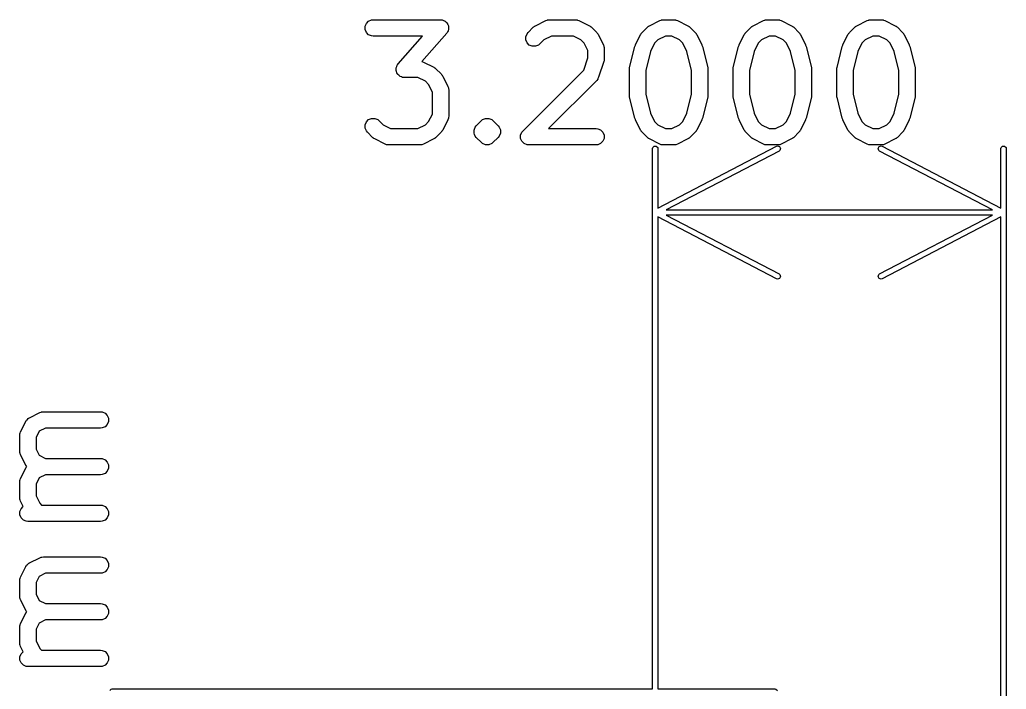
# Model space of a CAD drawing. Extents: x 2 to 13.8, y -9.5 to -0.7.
# Drawn here: x 13.1324 to 13.4892, y -9.1488 to -8.9067 of the extents above; entities that cross this region are included whole.
import ezdxf

# ---------------------------------------------------------------- set-up
doc = ezdxf.new("R2010")
doc.units = 0
doc.header["$MEASUREMENT"] = 0
doc.layers.add('BLACK', color=7, linetype='CONTINUOUS')

msp = doc.modelspace()

# ---------------------------------------------------------------- linework, layer by layer
at = {"layer": 'BLACK', "linetype": 'CONTINUOUS'}
for p, q in [((13.25732, -8.90906), (13.25776, -8.908)), ((13.25776, -8.908), (13.25858, -8.90718)), ((13.25858, -8.90718), (13.25964, -8.90674)), ((13.25964, -8.90674), (13.26022, -8.90669)), ((13.26022, -8.90669), (13.28459, -8.90669)), ((13.28459, -8.90669), (13.28489, -8.90672)), ((13.28489, -8.90672), (13.28497, -8.90671)), ((13.28497, -8.90671), (13.28502, -8.90673)), ((13.28502, -8.90673), (13.28517, -8.90674)), ((13.28517, -8.90674), (13.28561, -8.90693)), ((13.28561, -8.90693), (13.28606, -8.90708)), ((13.28606, -8.90708), (13.28614, -8.90715)), ((13.28614, -8.90715), (13.28623, -8.90718)), ((13.28623, -8.90718), (13.28657, -8.90752)), ((13.28657, -8.90752), (13.28693, -8.90784)), ((13.28693, -8.90784), (13.28697, -8.90793)), ((13.28697, -8.90793), (13.28704, -8.908)), ((13.28704, -8.908), (13.28723, -8.90844)), ((13.31889, -8.90887), (13.32264, -8.907)), ((13.32264, -8.907), (13.32318, -8.90679)), ((13.32318, -8.90679), (13.32329, -8.90678)), ((13.32329, -8.90678), (13.32338, -8.90674)), ((13.32338, -8.90674), (13.32396, -8.90669)), ((13.32396, -8.90669), (13.33333, -8.90669)), ((13.33333, -8.90669), (13.33391, -8.90674)), ((13.33391, -8.90674), (13.33401, -8.90678)), ((13.33401, -8.90678), (13.33411, -8.90679)), ((13.33411, -8.90679), (13.33465, -8.907)), ((13.33465, -8.907), (13.3384, -8.90887)), ((13.36013, -8.90887), (13.36388, -8.907)), ((13.36388, -8.907), (13.36442, -8.90679)), ((13.36442, -8.90679), (13.36453, -8.90678)), ((13.36453, -8.90678), (13.36463, -8.90674)), ((13.36463, -8.90674), (13.3652, -8.90669)), ((13.3652, -8.90669), (13.36895, -8.90669)), ((13.36895, -8.90669), (13.36953, -8.90674)), ((13.36953, -8.90674), (13.36963, -8.90678)), ((13.36963, -8.90678), (13.36973, -8.90679)), ((13.36973, -8.90679), (13.37027, -8.907)), ((13.37027, -8.907), (13.37402, -8.90887)), ((13.39763, -8.90887), (13.40138, -8.907)), ((13.40138, -8.907), (13.40192, -8.90679)), ((13.40192, -8.90679), (13.40203, -8.90678)), ((13.40203, -8.90678), (13.40212, -8.90674)), ((13.40212, -8.90674), (13.4027, -8.90669)), ((13.4027, -8.90669), (13.40645, -8.90669)), ((13.40645, -8.90669), (13.40703, -8.90674)), ((13.40703, -8.90674), (13.40712, -8.90678)), ((13.40712, -8.90678), (13.40723, -8.90679)), ((13.40723, -8.90679), (13.40777, -8.907)), ((13.40777, -8.907), (13.41152, -8.90887)), ((13.43512, -8.90887), (13.43887, -8.907)), ((13.43887, -8.907), (13.43942, -8.90679)), ((13.43942, -8.90679), (13.43952, -8.90678)), ((13.43952, -8.90678), (13.43962, -8.90674)), ((13.43962, -8.90674), (13.44019, -8.90669)), ((13.44019, -8.90669), (13.44394, -8.90669)), ((13.44394, -8.90669), (13.44452, -8.90674)), ((13.44452, -8.90674), (13.44462, -8.90678)), ((13.44462, -8.90678), (13.44472, -8.90679)), ((13.44472, -8.90679), (13.44526, -8.907)), ((13.44526, -8.907), (13.44901, -8.90887)), ((13.25732, -8.91021), (13.25732, -8.90906)), ((13.25776, -8.91128), (13.25732, -8.91021)), ((13.25858, -8.91209), (13.25776, -8.91128)), ((13.28681, -8.91158), (13.27788, -8.92179)), ((13.28699, -8.91133), (13.28681, -8.91158)), ((13.28704, -8.91128), (13.28699, -8.91133)), ((13.28707, -8.91123), (13.28704, -8.91128)), ((13.28715, -8.91111), (13.28707, -8.91123)), ((13.2873, -8.91066), (13.28715, -8.91111)), ((13.28723, -8.90844), (13.28744, -8.90887)), ((13.28749, -8.91021), (13.2873, -8.91066)), ((13.28744, -8.90887), (13.28745, -8.90897)), ((13.28745, -8.90897), (13.28749, -8.90906)), ((13.28749, -8.90906), (13.28749, -8.90954)), ((13.28749, -8.90954), (13.28752, -8.91002)), ((13.28752, -8.91002), (13.28749, -8.91011)), ((13.28749, -8.91011), (13.28749, -8.91021)), ((13.31544, -8.91281), (13.31588, -8.91175)), ((13.31588, -8.91175), (13.31625, -8.9113)), ((13.31625, -8.9113), (13.31812, -8.90943)), ((13.31812, -8.90943), (13.31835, -8.90924)), ((13.31835, -8.90924), (13.3184, -8.90918)), ((13.3184, -8.90918), (13.31849, -8.90912)), ((13.31849, -8.90912), (13.31857, -8.90906)), ((13.31857, -8.90906), (13.31864, -8.90903)), ((13.31864, -8.90903), (13.31889, -8.90887)), ((13.3384, -8.90887), (13.33865, -8.90903)), ((13.33865, -8.90903), (13.33872, -8.90906)), ((13.33872, -8.90906), (13.3388, -8.90912)), ((13.3388, -8.90912), (13.33889, -8.90918)), ((13.33889, -8.90918), (13.33894, -8.90924)), ((13.33894, -8.90924), (13.33917, -8.90943)), ((13.33917, -8.90943), (13.34105, -8.9113)), ((13.34105, -8.9113), (13.34123, -8.91153)), ((13.34123, -8.91153), (13.34129, -8.91158)), ((13.34129, -8.91158), (13.34135, -8.91167)), ((13.34135, -8.91167), (13.34141, -8.91175)), ((13.34141, -8.91175), (13.34144, -8.91182)), ((13.34144, -8.91182), (13.3416, -8.91207)), ((13.35694, -8.91207), (13.3571, -8.91182)), ((13.3571, -8.91182), (13.35712, -8.91175)), ((13.35712, -8.91175), (13.35719, -8.91167)), ((13.35719, -8.91167), (13.35725, -8.91158)), ((13.35725, -8.91158), (13.35731, -8.91153)), ((13.35731, -8.91153), (13.35749, -8.9113)), ((13.35749, -8.9113), (13.35937, -8.90943)), ((13.35937, -8.90943), (13.35959, -8.90924)), ((13.35959, -8.90924), (13.35964, -8.90918)), ((13.35964, -8.90918), (13.35973, -8.90912)), ((13.35973, -8.90912), (13.35981, -8.90906)), ((13.35981, -8.90906), (13.35989, -8.90903)), ((13.35989, -8.90903), (13.36013, -8.90887)), ((13.37402, -8.90887), (13.37427, -8.90903)), ((13.37427, -8.90903), (13.37434, -8.90906)), ((13.37434, -8.90906), (13.37442, -8.90912)), ((13.37442, -8.90912), (13.37451, -8.90918)), ((13.37451, -8.90918), (13.37456, -8.90924)), ((13.37456, -8.90924), (13.37479, -8.90943)), ((13.37479, -8.90943), (13.37667, -8.9113)), ((13.37667, -8.9113), (13.37685, -8.91153)), ((13.37685, -8.91153), (13.37691, -8.91158)), ((13.37691, -8.91158), (13.37697, -8.91167)), ((13.37697, -8.91167), (13.37703, -8.91175)), ((13.37703, -8.91175), (13.37706, -8.91182)), ((13.37706, -8.91182), (13.37722, -8.91207)), ((13.39443, -8.91207), (13.39459, -8.91182)), ((13.39459, -8.91182), (13.39462, -8.91175)), ((13.39462, -8.91175), (13.39469, -8.91167)), ((13.39469, -8.91167), (13.39474, -8.91158)), ((13.39474, -8.91158), (13.3948, -8.91153)), ((13.3948, -8.91153), (13.39499, -8.9113)), ((13.39499, -8.9113), (13.39686, -8.90943)), ((13.39686, -8.90943), (13.39709, -8.90924)), ((13.39709, -8.90924), (13.39714, -8.90918)), ((13.39714, -8.90918), (13.39723, -8.90912)), ((13.39723, -8.90912), (13.39731, -8.90906)), ((13.39731, -8.90906), (13.39738, -8.90903)), ((13.39738, -8.90903), (13.39763, -8.90887)), ((13.41152, -8.90887), (13.41177, -8.90903)), ((13.41177, -8.90903), (13.41184, -8.90906)), ((13.41184, -8.90906), (13.41192, -8.90912)), ((13.41192, -8.90912), (13.41201, -8.90918)), ((13.41201, -8.90918), (13.41206, -8.90924)), ((13.41206, -8.90924), (13.41229, -8.90943)), ((13.41229, -8.90943), (13.41416, -8.9113)), ((13.41416, -8.9113), (13.41435, -8.91153)), ((13.41435, -8.91153), (13.41441, -8.91158)), ((13.41441, -8.91158), (13.41446, -8.91167)), ((13.41446, -8.91167), (13.41453, -8.91175)), ((13.41453, -8.91175), (13.41456, -8.91182)), ((13.41456, -8.91182), (13.41471, -8.91207)), ((13.43193, -8.91207), (13.43209, -8.91182)), ((13.43209, -8.91182), (13.43212, -8.91175)), ((13.43212, -8.91175), (13.43218, -8.91167)), ((13.43218, -8.91167), (13.43224, -8.91158)), ((13.43224, -8.91158), (13.4323, -8.91153)), ((13.4323, -8.91153), (13.43248, -8.9113)), ((13.43248, -8.9113), (13.43436, -8.90943)), ((13.43436, -8.90943), (13.43458, -8.90924)), ((13.43458, -8.90924), (13.43464, -8.90918)), ((13.43464, -8.90918), (13.43472, -8.90912)), ((13.43472, -8.90912), (13.4348, -8.90906)), ((13.4348, -8.90906), (13.43488, -8.90903)), ((13.43488, -8.90903), (13.43512, -8.90887)), ((13.44901, -8.90887), (13.44926, -8.90903)), ((13.44926, -8.90903), (13.44933, -8.90906)), ((13.44933, -8.90906), (13.44942, -8.90912)), ((13.44942, -8.90912), (13.4495, -8.90918)), ((13.4495, -8.90918), (13.44956, -8.90924)), ((13.44956, -8.90924), (13.44978, -8.90943)), ((13.44978, -8.90943), (13.45166, -8.9113)), ((13.45166, -8.9113), (13.45184, -8.91153)), ((13.45184, -8.91153), (13.4519, -8.91158)), ((13.4519, -8.91158), (13.45196, -8.91167)), ((13.45196, -8.91167), (13.45202, -8.91175)), ((13.45202, -8.91175), (13.45205, -8.91182)), ((13.45205, -8.91182), (13.45221, -8.91207)), ((13.25964, -8.91253), (13.25858, -8.91209)), ((13.26022, -8.91259), (13.25964, -8.91253)), ((13.27808, -8.91259), (13.26022, -8.91259)), ((13.26924, -8.92269), (13.27808, -8.91259)), ((13.31544, -8.91396), (13.31544, -8.91281)), ((13.31588, -8.91503), (13.31544, -8.91396)), ((13.31669, -8.91584), (13.31588, -8.91503)), ((13.32042, -8.91548), (13.31998, -8.91584)), ((13.32196, -8.91394), (13.32042, -8.91548)), ((13.32466, -8.91259), (13.32196, -8.91394)), ((13.33264, -8.91259), (13.32466, -8.91259)), ((13.33533, -8.91394), (13.33264, -8.91259)), ((13.33653, -8.91514), (13.33533, -8.91394)), ((13.33788, -8.91783), (13.33653, -8.91514)), ((13.3416, -8.91207), (13.34347, -8.91582)), ((13.35506, -8.91582), (13.35694, -8.91207)), ((13.36201, -8.91514), (13.36049, -8.91817)), ((13.3632, -8.91394), (13.36201, -8.91514)), ((13.3659, -8.91259), (13.3632, -8.91394)), ((13.36826, -8.91259), (13.3659, -8.91259)), ((13.37095, -8.91394), (13.36826, -8.91259)), ((13.37215, -8.91514), (13.37095, -8.91394)), ((13.37367, -8.91817), (13.37215, -8.91514)), ((13.37722, -8.91207), (13.37909, -8.91582)), ((13.39256, -8.91582), (13.39443, -8.91207)), ((13.3995, -8.91514), (13.39799, -8.91817)), ((13.4007, -8.91394), (13.3995, -8.91514)), ((13.4034, -8.91259), (13.4007, -8.91394)), ((13.40575, -8.91259), (13.4034, -8.91259)), ((13.40845, -8.91394), (13.40575, -8.91259)), ((13.40965, -8.91514), (13.40845, -8.91394)), ((13.41116, -8.91817), (13.40965, -8.91514)), ((13.41471, -8.91207), (13.41659, -8.91582)), ((13.43005, -8.91582), (13.43193, -8.91207)), ((13.437, -8.91514), (13.43548, -8.91817)), ((13.43819, -8.91394), (13.437, -8.91514)), ((13.44089, -8.91259), (13.43819, -8.91394)), ((13.44325, -8.91259), (13.44089, -8.91259)), ((13.44594, -8.91394), (13.44325, -8.91259)), ((13.44714, -8.91514), (13.44594, -8.91394)), ((13.44866, -8.91817), (13.44714, -8.91514)), ((13.45221, -8.91207), (13.45408, -8.91582)), ((13.31776, -8.91628), (13.31669, -8.91584)), ((13.31891, -8.91628), (13.31776, -8.91628)), ((13.31998, -8.91584), (13.31891, -8.91628)), ((13.33788, -8.92041), (13.33788, -8.91783)), ((13.34347, -8.91582), (13.34368, -8.91636)), ((13.34368, -8.91636), (13.34369, -8.91646)), ((13.34369, -8.91646), (13.34373, -8.91656)), ((13.34373, -8.91656), (13.34379, -8.91714)), ((13.34379, -8.91714), (13.34379, -8.92089)), ((13.35297, -8.92392), (13.35484, -8.91642)), ((13.35484, -8.91642), (13.35486, -8.91638)), ((13.35486, -8.91636), (13.35495, -8.91612)), ((13.35486, -8.91638), (13.35486, -8.91636)), ((13.35495, -8.91612), (13.35504, -8.91588)), ((13.35504, -8.91588), (13.35505, -8.91586)), ((13.35505, -8.91586), (13.35506, -8.91582)), ((13.36049, -8.91817), (13.35878, -8.925)), ((13.37537, -8.925), (13.37367, -8.91817)), ((13.37909, -8.91582), (13.37911, -8.91586)), ((13.37911, -8.91586), (13.37912, -8.91588)), ((13.37912, -8.91588), (13.37921, -8.91612)), ((13.37921, -8.91612), (13.3793, -8.91636)), ((13.3793, -8.91636), (13.3793, -8.91638)), ((13.3793, -8.91638), (13.37932, -8.91642)), ((13.37932, -8.91642), (13.38119, -8.92392)), ((13.39046, -8.92392), (13.39234, -8.91642)), ((13.39234, -8.91642), (13.39235, -8.91638)), ((13.39235, -8.91636), (13.39244, -8.91612)), ((13.39235, -8.91638), (13.39235, -8.91636)), ((13.39244, -8.91612), (13.39253, -8.91588)), ((13.39253, -8.91588), (13.39254, -8.91586)), ((13.39254, -8.91586), (13.39256, -8.91582)), ((13.39799, -8.91817), (13.39628, -8.925)), ((13.41287, -8.925), (13.41116, -8.91817)), ((13.41659, -8.91582), (13.41661, -8.91586)), ((13.41661, -8.91586), (13.41662, -8.91588)), ((13.41662, -8.91588), (13.4167, -8.91612)), ((13.4167, -8.91612), (13.4168, -8.91636)), ((13.4168, -8.91636), (13.4168, -8.91638)), ((13.4168, -8.91638), (13.41681, -8.91642)), ((13.41681, -8.91642), (13.41869, -8.92392)), ((13.42796, -8.92392), (13.42983, -8.91642)), ((13.42983, -8.91642), (13.42985, -8.91638)), ((13.42985, -8.91636), (13.42994, -8.91612)), ((13.42985, -8.91638), (13.42985, -8.91636)), ((13.42994, -8.91612), (13.43003, -8.91588)), ((13.43003, -8.91588), (13.43004, -8.91586)), ((13.43004, -8.91586), (13.43005, -8.91582)), ((13.43548, -8.91817), (13.43377, -8.925)), ((13.45037, -8.925), (13.44866, -8.91817)), ((13.45408, -8.91582), (13.4541, -8.91586)), ((13.4541, -8.91586), (13.45411, -8.91588)), ((13.45411, -8.91588), (13.4542, -8.91612)), ((13.4542, -8.91612), (13.45429, -8.91636)), ((13.45429, -8.91636), (13.45429, -8.91638)), ((13.45429, -8.91638), (13.45431, -8.91642)), ((13.45431, -8.91642), (13.45618, -8.92392)), ((13.26907, -8.92294), (13.26924, -8.92269)), ((13.27788, -8.92179), (13.27841, -8.922)), ((13.27841, -8.922), (13.28216, -8.92387)), ((13.33638, -8.92492), (13.33788, -8.92041)), ((13.34363, -8.92182), (13.34176, -8.92745)), ((13.3437, -8.92154), (13.34363, -8.92182)), ((13.34373, -8.92146), (13.3437, -8.92154)), ((13.34374, -8.92136), (13.34373, -8.92146)), ((13.34376, -8.92126), (13.34374, -8.92136)), ((13.34379, -8.92089), (13.34376, -8.92118)), ((13.34376, -8.92118), (13.34376, -8.92126)), ((13.26854, -8.92425), (13.26857, -8.92416)), ((13.26857, -8.92473), (13.26854, -8.92425)), ((13.26857, -8.92406), (13.26875, -8.92362)), ((13.26857, -8.92416), (13.26857, -8.92406)), ((13.26857, -8.92521), (13.26857, -8.92473)), ((13.26861, -8.9253), (13.26857, -8.92521)), ((13.26861, -8.9254), (13.26861, -8.9253)), ((13.26883, -8.92583), (13.26861, -8.9254)), ((13.26875, -8.92362), (13.26891, -8.92316)), ((13.26901, -8.92628), (13.26883, -8.92583)), ((13.26891, -8.92316), (13.26899, -8.92305)), ((13.26899, -8.92305), (13.26901, -8.923)), ((13.26901, -8.923), (13.26907, -8.92294)), ((13.28216, -8.92387), (13.28241, -8.92403)), ((13.28241, -8.92403), (13.28248, -8.92406)), ((13.28248, -8.92406), (13.28256, -8.92412)), ((13.28256, -8.92412), (13.28265, -8.92418)), ((13.28265, -8.92418), (13.2827, -8.92424)), ((13.2827, -8.92424), (13.28293, -8.92442)), ((13.28293, -8.92442), (13.2848, -8.9263)), ((13.31437, -8.94692), (13.33638, -8.92492)), ((13.35288, -8.92449), (13.35291, -8.92428)), ((13.35289, -8.92454), (13.35288, -8.92449)), ((13.35288, -8.92464), (13.35289, -8.92454)), ((13.35288, -8.93401), (13.35288, -8.92464)), ((13.35291, -8.92428), (13.35293, -8.92406)), ((13.35293, -8.92406), (13.35295, -8.92402)), ((13.35295, -8.92402), (13.35297, -8.92392)), ((13.35878, -8.925), (13.35878, -8.93365)), ((13.37537, -8.93365), (13.37537, -8.925)), ((13.38119, -8.92392), (13.38121, -8.92402)), ((13.38121, -8.92402), (13.38122, -8.92406)), ((13.38122, -8.92406), (13.38125, -8.92428)), ((13.38125, -8.92428), (13.38128, -8.92449)), ((13.38128, -8.92449), (13.38127, -8.92454)), ((13.38127, -8.92454), (13.38128, -8.92464)), ((13.38128, -8.92464), (13.38128, -8.93401)), ((13.39037, -8.92464), (13.39038, -8.92454)), ((13.39037, -8.93401), (13.39037, -8.92464)), ((13.39038, -8.92449), (13.39041, -8.92428)), ((13.39038, -8.92454), (13.39038, -8.92449)), ((13.39041, -8.92428), (13.39043, -8.92406)), ((13.39043, -8.92406), (13.39045, -8.92402)), ((13.39045, -8.92402), (13.39046, -8.92392)), ((13.39628, -8.925), (13.39628, -8.93365)), ((13.41287, -8.93365), (13.41287, -8.925)), ((13.41869, -8.92392), (13.4187, -8.92402)), ((13.4187, -8.92402), (13.41872, -8.92406)), ((13.41872, -8.92406), (13.41874, -8.92428)), ((13.41874, -8.92428), (13.41877, -8.92449)), ((13.41877, -8.92449), (13.41877, -8.92454)), ((13.41877, -8.92454), (13.41878, -8.92464)), ((13.41878, -8.92464), (13.41878, -8.93401)), ((13.42787, -8.92449), (13.4279, -8.92428)), ((13.42788, -8.92454), (13.42787, -8.92449)), ((13.42787, -8.92464), (13.42788, -8.92454)), ((13.42787, -8.93401), (13.42787, -8.92464)), ((13.4279, -8.92428), (13.42793, -8.92406)), ((13.42793, -8.92406), (13.42794, -8.92402)), ((13.42794, -8.92402), (13.42796, -8.92392)), ((13.43377, -8.925), (13.43377, -8.93365)), ((13.45037, -8.93365), (13.45037, -8.925)), ((13.45618, -8.92392), (13.4562, -8.92402)), ((13.4562, -8.92402), (13.45621, -8.92406)), ((13.45621, -8.92406), (13.45624, -8.92428)), ((13.45624, -8.92428), (13.45627, -8.92449)), ((13.45627, -8.92449), (13.45626, -8.92454)), ((13.45626, -8.92454), (13.45627, -8.92464)), ((13.45627, -8.92464), (13.45627, -8.93401)), ((13.26908, -8.92635), (13.26901, -8.92628)), ((13.26913, -8.92644), (13.26908, -8.92635)), ((13.26949, -8.92675), (13.26913, -8.92644)), ((13.26983, -8.92709), (13.26949, -8.92675)), ((13.26992, -8.92713), (13.26983, -8.92709)), ((13.26999, -8.9272), (13.26992, -8.92713)), ((13.27045, -8.92735), (13.26999, -8.9272)), ((13.27089, -8.92753), (13.27045, -8.92735)), ((13.27103, -8.92755), (13.27089, -8.92753)), ((13.27108, -8.92756), (13.27103, -8.92755)), ((13.27116, -8.92756), (13.27108, -8.92756)), ((13.27147, -8.92759), (13.27116, -8.92756)), ((13.27639, -8.92759), (13.27147, -8.92759)), ((13.27909, -8.92894), (13.27639, -8.92759)), ((13.28029, -8.93014), (13.27909, -8.92894)), ((13.2848, -8.9263), (13.28499, -8.92652)), ((13.28499, -8.92652), (13.28505, -8.92658)), ((13.28505, -8.92658), (13.2851, -8.92666)), ((13.2851, -8.92666), (13.28517, -8.92675)), ((13.28517, -8.92675), (13.2852, -8.92682)), ((13.2852, -8.92682), (13.28536, -8.92707)), ((13.28536, -8.92707), (13.28723, -8.93082)), ((13.34105, -8.9286), (13.32359, -8.94606)), ((13.34141, -8.92815), (13.34105, -8.9286)), ((13.34145, -8.92805), (13.34141, -8.92815)), ((13.34152, -8.92797), (13.34145, -8.92805)), ((13.34176, -8.92745), (13.34152, -8.92797)), ((13.28164, -8.93283), (13.28029, -8.93014)), ((13.28164, -8.94081), (13.28164, -8.93283)), ((13.28723, -8.93082), (13.28744, -8.93136)), ((13.28744, -8.93136), (13.28744, -8.93146)), ((13.28744, -8.93146), (13.28749, -8.93156)), ((13.28749, -8.93156), (13.28754, -8.93214)), ((13.28754, -8.93214), (13.28754, -8.94151)), ((13.35289, -8.93411), (13.35288, -8.93401)), ((13.35288, -8.93415), (13.35289, -8.93411)), ((13.35291, -8.93437), (13.35288, -8.93415)), ((13.35293, -8.93459), (13.35291, -8.93437)), ((13.35295, -8.93463), (13.35293, -8.93459)), ((13.35297, -8.93473), (13.35295, -8.93463)), ((13.35484, -8.94223), (13.35297, -8.93473)), ((13.35878, -8.93365), (13.36049, -8.94048)), ((13.37367, -8.94048), (13.37537, -8.93365)), ((13.38119, -8.93473), (13.37932, -8.94223)), ((13.38121, -8.93463), (13.38119, -8.93473)), ((13.38122, -8.93459), (13.38121, -8.93463)), ((13.38125, -8.93437), (13.38122, -8.93459)), ((13.38128, -8.93415), (13.38125, -8.93437)), ((13.38128, -8.93401), (13.38127, -8.93411)), ((13.38127, -8.93411), (13.38128, -8.93415)), ((13.39038, -8.93411), (13.39037, -8.93401)), ((13.39038, -8.93415), (13.39038, -8.93411)), ((13.39041, -8.93437), (13.39038, -8.93415)), ((13.39043, -8.93459), (13.39041, -8.93437)), ((13.39045, -8.93463), (13.39043, -8.93459)), ((13.39046, -8.93473), (13.39045, -8.93463)), ((13.39234, -8.94223), (13.39046, -8.93473)), ((13.39628, -8.93365), (13.39799, -8.94048)), ((13.41116, -8.94048), (13.41287, -8.93365)), ((13.41869, -8.93473), (13.41681, -8.94223)), ((13.4187, -8.93463), (13.41869, -8.93473)), ((13.41872, -8.93459), (13.4187, -8.93463)), ((13.41874, -8.93437), (13.41872, -8.93459)), ((13.41877, -8.93415), (13.41874, -8.93437)), ((13.41878, -8.93401), (13.41877, -8.93411)), ((13.41877, -8.93411), (13.41877, -8.93415)), ((13.42788, -8.93411), (13.42787, -8.93401)), ((13.42787, -8.93415), (13.42788, -8.93411)), ((13.4279, -8.93437), (13.42787, -8.93415)), ((13.42793, -8.93459), (13.4279, -8.93437)), ((13.42794, -8.93463), (13.42793, -8.93459)), ((13.42796, -8.93473), (13.42794, -8.93463)), ((13.42983, -8.94223), (13.42796, -8.93473)), ((13.43377, -8.93365), (13.43548, -8.94048)), ((13.44866, -8.94048), (13.45037, -8.93365)), ((13.45618, -8.93473), (13.45431, -8.94223)), ((13.4562, -8.93463), (13.45618, -8.93473)), ((13.45621, -8.93459), (13.4562, -8.93463)), ((13.45624, -8.93437), (13.45621, -8.93459)), ((13.45627, -8.93415), (13.45624, -8.93437)), ((13.45627, -8.93401), (13.45626, -8.93411)), ((13.45626, -8.93411), (13.45627, -8.93415)), ((13.36049, -8.94048), (13.36201, -8.94351)), ((13.37215, -8.94351), (13.37367, -8.94048)), ((13.39799, -8.94048), (13.3995, -8.94351)), ((13.40965, -8.94351), (13.41116, -8.94048)), ((13.43548, -8.94048), (13.437, -8.94351)), ((13.44714, -8.94351), (13.44866, -8.94048)), ((13.25732, -8.94468), (13.25776, -8.94362)), ((13.25776, -8.94362), (13.25858, -8.9428)), ((13.25858, -8.9428), (13.25964, -8.94236)), ((13.25964, -8.94236), (13.26079, -8.94236)), ((13.26079, -8.94236), (13.26186, -8.9428)), ((13.26186, -8.9428), (13.26231, -8.94317)), ((13.26231, -8.94317), (13.26384, -8.94471)), ((13.27909, -8.94471), (13.28029, -8.94351)), ((13.28029, -8.94351), (13.28164, -8.94081)), ((13.28723, -8.94283), (13.28536, -8.94658)), ((13.28744, -8.94229), (13.28723, -8.94283)), ((13.28749, -8.94209), (13.28744, -8.94218)), ((13.28744, -8.94218), (13.28744, -8.94229)), ((13.28754, -8.94151), (13.28749, -8.94209)), ((13.2975, -8.94505), (13.29937, -8.94317)), ((13.29937, -8.94317), (13.29982, -8.9428)), ((13.29982, -8.9428), (13.30054, -8.94251)), ((13.29982, -8.9428), (13.29982, -8.9428)), ((13.30054, -8.94251), (13.30089, -8.94236)), ((13.30089, -8.94236), (13.30204, -8.94236)), ((13.30204, -8.94236), (13.30204, -8.94236)), ((13.30204, -8.94236), (13.30238, -8.94251)), ((13.30238, -8.94251), (13.3031, -8.9428)), ((13.3031, -8.9428), (13.3031, -8.9428)), ((13.3031, -8.9428), (13.30355, -8.94317)), ((13.30355, -8.94317), (13.30542, -8.94505)), ((13.35486, -8.94227), (13.35484, -8.94223)), ((13.35486, -8.94229), (13.35486, -8.94227)), ((13.35495, -8.94253), (13.35486, -8.94229)), ((13.35504, -8.94277), (13.35495, -8.94253)), ((13.35505, -8.94279), (13.35504, -8.94277)), ((13.35506, -8.94283), (13.35505, -8.94279)), ((13.35694, -8.94658), (13.35506, -8.94283)), ((13.36201, -8.94351), (13.3632, -8.94471)), ((13.37095, -8.94471), (13.37215, -8.94351)), ((13.37909, -8.94283), (13.37722, -8.94658)), ((13.37911, -8.94279), (13.37909, -8.94283)), ((13.37912, -8.94277), (13.37911, -8.94279)), ((13.37921, -8.94253), (13.37912, -8.94277)), ((13.3793, -8.94229), (13.37921, -8.94253)), ((13.37932, -8.94223), (13.3793, -8.94227)), ((13.3793, -8.94227), (13.3793, -8.94229)), ((13.39235, -8.94227), (13.39234, -8.94223)), ((13.39235, -8.94229), (13.39235, -8.94227)), ((13.39244, -8.94253), (13.39235, -8.94229)), ((13.39253, -8.94277), (13.39244, -8.94253)), ((13.39254, -8.94279), (13.39253, -8.94277)), ((13.39256, -8.94283), (13.39254, -8.94279)), ((13.39443, -8.94658), (13.39256, -8.94283)), ((13.3995, -8.94351), (13.4007, -8.94471)), ((13.40845, -8.94471), (13.40965, -8.94351)), ((13.41659, -8.94283), (13.41471, -8.94658)), ((13.41661, -8.94279), (13.41659, -8.94283)), ((13.41662, -8.94277), (13.41661, -8.94279)), ((13.4167, -8.94253), (13.41662, -8.94277)), ((13.4168, -8.94229), (13.4167, -8.94253)), ((13.41681, -8.94223), (13.4168, -8.94227)), ((13.4168, -8.94227), (13.4168, -8.94229)), ((13.42985, -8.94227), (13.42983, -8.94223)), ((13.42985, -8.94229), (13.42985, -8.94227)), ((13.42994, -8.94253), (13.42985, -8.94229)), ((13.43003, -8.94277), (13.42994, -8.94253)), ((13.43004, -8.94279), (13.43003, -8.94277)), ((13.43005, -8.94283), (13.43004, -8.94279)), ((13.43193, -8.94658), (13.43005, -8.94283)), ((13.437, -8.94351), (13.43819, -8.94471)), ((13.44594, -8.94471), (13.44714, -8.94351)), ((13.45408, -8.94283), (13.45221, -8.94658)), ((13.4541, -8.94279), (13.45408, -8.94283)), ((13.45411, -8.94277), (13.4541, -8.94279)), ((13.4542, -8.94253), (13.45411, -8.94277)), ((13.45429, -8.94229), (13.4542, -8.94253)), ((13.45431, -8.94223), (13.45429, -8.94227)), ((13.45429, -8.94227), (13.45429, -8.94229)), ((13.25732, -8.94584), (13.25732, -8.94468)), ((13.25776, -8.9469), (13.25732, -8.94584)), ((13.25813, -8.94735), (13.25776, -8.9469)), ((13.26, -8.94922), (13.25813, -8.94735)), ((13.26384, -8.94471), (13.26654, -8.94606)), ((13.26654, -8.94606), (13.27639, -8.94606)), ((13.27639, -8.94606), (13.27909, -8.94471)), ((13.2848, -8.94735), (13.28293, -8.94922)), ((13.28499, -8.94712), (13.2848, -8.94735)), ((13.28505, -8.94707), (13.28499, -8.94712)), ((13.2851, -8.94698), (13.28505, -8.94707)), ((13.28517, -8.9469), (13.2851, -8.94698)), ((13.2852, -8.94683), (13.28517, -8.9469)), ((13.28536, -8.94658), (13.2852, -8.94683)), ((13.29669, -8.94656), (13.29713, -8.94549)), ((13.29669, -8.94771), (13.29669, -8.94656)), ((13.29713, -8.94549), (13.2975, -8.94505)), ((13.30542, -8.94505), (13.30579, -8.94549)), ((13.30579, -8.94549), (13.30623, -8.94655)), ((13.30623, -8.94655), (13.30623, -8.94656)), ((13.30623, -8.94656), (13.30623, -8.94771)), ((13.31356, -8.94843), (13.31401, -8.94737)), ((13.31401, -8.94737), (13.31437, -8.94692)), ((13.32359, -8.94606), (13.34083, -8.94606)), ((13.34083, -8.94606), (13.34141, -8.94611)), ((13.34141, -8.94611), (13.34247, -8.94655)), ((13.34247, -8.94655), (13.34329, -8.94737)), ((13.34329, -8.94737), (13.34373, -8.94843)), ((13.3571, -8.94683), (13.35694, -8.94658)), ((13.35712, -8.9469), (13.3571, -8.94683)), ((13.35719, -8.94698), (13.35712, -8.9469)), ((13.35725, -8.94707), (13.35719, -8.94698)), ((13.35731, -8.94712), (13.35725, -8.94707)), ((13.35749, -8.94735), (13.35731, -8.94712)), ((13.35937, -8.94922), (13.35749, -8.94735)), ((13.3632, -8.94471), (13.3659, -8.94606)), ((13.3659, -8.94606), (13.36826, -8.94606)), ((13.36826, -8.94606), (13.37095, -8.94471)), ((13.37667, -8.94735), (13.37479, -8.94922)), ((13.37685, -8.94712), (13.37667, -8.94735)), ((13.37691, -8.94707), (13.37685, -8.94712)), ((13.37697, -8.94698), (13.37691, -8.94707)), ((13.37703, -8.9469), (13.37697, -8.94698)), ((13.37706, -8.94683), (13.37703, -8.9469)), ((13.37722, -8.94658), (13.37706, -8.94683)), ((13.39459, -8.94683), (13.39443, -8.94658)), ((13.39462, -8.9469), (13.39459, -8.94683)), ((13.39469, -8.94698), (13.39462, -8.9469)), ((13.39474, -8.94707), (13.39469, -8.94698)), ((13.3948, -8.94712), (13.39474, -8.94707)), ((13.39499, -8.94735), (13.3948, -8.94712)), ((13.39686, -8.94922), (13.39499, -8.94735)), ((13.4007, -8.94471), (13.4034, -8.94606)), ((13.4034, -8.94606), (13.40575, -8.94606)), ((13.40575, -8.94606), (13.40845, -8.94471)), ((13.41416, -8.94735), (13.41229, -8.94922)), ((13.41435, -8.94712), (13.41416, -8.94735)), ((13.41441, -8.94707), (13.41435, -8.94712)), ((13.41446, -8.94698), (13.41441, -8.94707)), ((13.41453, -8.9469), (13.41446, -8.94698)), ((13.41456, -8.94683), (13.41453, -8.9469)), ((13.41471, -8.94658), (13.41456, -8.94683)), ((13.43209, -8.94683), (13.43193, -8.94658)), ((13.43212, -8.9469), (13.43209, -8.94683)), ((13.43218, -8.94698), (13.43212, -8.9469)), ((13.43224, -8.94707), (13.43218, -8.94698)), ((13.4323, -8.94712), (13.43224, -8.94707)), ((13.43248, -8.94735), (13.4323, -8.94712)), ((13.43436, -8.94922), (13.43248, -8.94735)), ((13.43819, -8.94471), (13.44089, -8.94606)), ((13.44089, -8.94606), (13.44325, -8.94606)), ((13.44325, -8.94606), (13.44594, -8.94471)), ((13.45166, -8.94735), (13.44978, -8.94922)), ((13.45184, -8.94712), (13.45166, -8.94735)), ((13.4519, -8.94707), (13.45184, -8.94712)), ((13.45196, -8.94698), (13.4519, -8.94707)), ((13.45202, -8.9469), (13.45196, -8.94698)), ((13.45205, -8.94683), (13.45202, -8.9469)), ((13.45221, -8.94658), (13.45205, -8.94683)), ((13.26023, -8.94941), (13.26, -8.94922)), ((13.26028, -8.94947), (13.26023, -8.94941)), ((13.26037, -8.94952), (13.26028, -8.94947)), ((13.26045, -8.94959), (13.26037, -8.94952)), ((13.26052, -8.94962), (13.26045, -8.94959)), ((13.26077, -8.94977), (13.26052, -8.94962)), ((13.26452, -8.95165), (13.26077, -8.94977)), ((13.28216, -8.94977), (13.27841, -8.95165)), ((13.28241, -8.94962), (13.28216, -8.94977)), ((13.28248, -8.94959), (13.28241, -8.94962)), ((13.28256, -8.94952), (13.28248, -8.94959)), ((13.28265, -8.94947), (13.28256, -8.94952)), ((13.2827, -8.94941), (13.28265, -8.94947)), ((13.28293, -8.94922), (13.2827, -8.94941)), ((13.29689, -8.94819), (13.29669, -8.94771)), ((13.29713, -8.94877), (13.29689, -8.94819)), ((13.2975, -8.94922), (13.29713, -8.94877)), ((13.29937, -8.9511), (13.2975, -8.94922)), ((13.29982, -8.95146), (13.29937, -8.9511)), ((13.30355, -8.9511), (13.3031, -8.95146)), ((13.30542, -8.94922), (13.30355, -8.9511)), ((13.30579, -8.94877), (13.30542, -8.94922)), ((13.30623, -8.94771), (13.30579, -8.94877)), ((13.31356, -8.94958), (13.31356, -8.94843)), ((13.31401, -8.95065), (13.31356, -8.94958)), ((13.31482, -8.95146), (13.31401, -8.95065)), ((13.34329, -8.95065), (13.34247, -8.95146)), ((13.34373, -8.94958), (13.34329, -8.95065)), ((13.34373, -8.94843), (13.34373, -8.94958)), ((13.35959, -8.94941), (13.35937, -8.94922)), ((13.35964, -8.94947), (13.35959, -8.94941)), ((13.35973, -8.94952), (13.35964, -8.94947)), ((13.35981, -8.94959), (13.35973, -8.94952)), ((13.35989, -8.94962), (13.35981, -8.94959)), ((13.36013, -8.94977), (13.35989, -8.94962)), ((13.36388, -8.95165), (13.36013, -8.94977)), ((13.37402, -8.94977), (13.37027, -8.95165)), ((13.37427, -8.94962), (13.37402, -8.94977)), ((13.37434, -8.94959), (13.37427, -8.94962)), ((13.37442, -8.94952), (13.37434, -8.94959)), ((13.37451, -8.94947), (13.37442, -8.94952)), ((13.37456, -8.94941), (13.37451, -8.94947)), ((13.37479, -8.94922), (13.37456, -8.94941)), ((13.39709, -8.94941), (13.39686, -8.94922)), ((13.39714, -8.94947), (13.39709, -8.94941)), ((13.39723, -8.94952), (13.39714, -8.94947)), ((13.39731, -8.94959), (13.39723, -8.94952)), ((13.39738, -8.94962), (13.39731, -8.94959)), ((13.39763, -8.94977), (13.39738, -8.94962)), ((13.40138, -8.95165), (13.39763, -8.94977)), ((13.41152, -8.94977), (13.40777, -8.95165)), ((13.41177, -8.94962), (13.41152, -8.94977)), ((13.41184, -8.94959), (13.41177, -8.94962)), ((13.41192, -8.94952), (13.41184, -8.94959)), ((13.41201, -8.94947), (13.41192, -8.94952)), ((13.41206, -8.94941), (13.41201, -8.94947)), ((13.41229, -8.94922), (13.41206, -8.94941)), ((13.43458, -8.94941), (13.43436, -8.94922)), ((13.43464, -8.94947), (13.43458, -8.94941)), ((13.43472, -8.94952), (13.43464, -8.94947)), ((13.4348, -8.94959), (13.43472, -8.94952)), ((13.43488, -8.94962), (13.4348, -8.94959)), ((13.43512, -8.94977), (13.43488, -8.94962)), ((13.43887, -8.95165), (13.43512, -8.94977)), ((13.44901, -8.94977), (13.44526, -8.95165)), ((13.44926, -8.94962), (13.44901, -8.94977)), ((13.44933, -8.94959), (13.44926, -8.94962)), ((13.44942, -8.94952), (13.44933, -8.94959)), ((13.4495, -8.94947), (13.44942, -8.94952)), ((13.44956, -8.94941), (13.4495, -8.94947)), ((13.44978, -8.94922), (13.44956, -8.94941)), ((13.26506, -8.95186), (13.26452, -8.95165)), ((13.26517, -8.95186), (13.26506, -8.95186)), ((13.26527, -8.9519), (13.26517, -8.95186)), ((13.26584, -8.95196), (13.26527, -8.9519)), ((13.27709, -8.95196), (13.26584, -8.95196)), ((13.27767, -8.9519), (13.27709, -8.95196)), ((13.27776, -8.95186), (13.27767, -8.9519)), ((13.27787, -8.95186), (13.27776, -8.95186)), ((13.27841, -8.95165), (13.27787, -8.95186)), ((13.30089, -8.9519), (13.29982, -8.95146)), ((13.30204, -8.9519), (13.30089, -8.9519)), ((13.30089, -8.9519), (13.30089, -8.9519)), ((13.3031, -8.95146), (13.30204, -8.9519)), ((13.30204, -8.9519), (13.30204, -8.9519)), ((13.31588, -8.9519), (13.31482, -8.95146)), ((13.31646, -8.95196), (13.31588, -8.9519)), ((13.34083, -8.95196), (13.31646, -8.95196)), ((13.34141, -8.9519), (13.34083, -8.95196)), ((13.34247, -8.95146), (13.34141, -8.9519)), ((13.36122, -8.95329), (13.3613, -8.95291)), ((13.36122, -9.14862), (13.36122, -8.95329)), ((13.3613, -8.95291), (13.36183, -8.95238)), ((13.36183, -8.95238), (13.36258, -8.95238)), ((13.36258, -8.95238), (13.36311, -8.95291)), ((13.36311, -8.95291), (13.36319, -8.95329)), ((13.36319, -8.97476), (13.4061, -8.95242)), ((13.36319, -8.95329), (13.36319, -8.97476)), ((13.36442, -8.95186), (13.36388, -8.95165)), ((13.36453, -8.95186), (13.36442, -8.95186)), ((13.36463, -8.9519), (13.36453, -8.95186)), ((13.3652, -8.95196), (13.36463, -8.9519)), ((13.36895, -8.95196), (13.3652, -8.95196)), ((13.40701, -8.95416), (13.36623, -8.97539)), ((13.36953, -8.9519), (13.36895, -8.95196)), ((13.36963, -8.95186), (13.36953, -8.9519)), ((13.36973, -8.95186), (13.36963, -8.95186)), ((13.37027, -8.95165), (13.36973, -8.95186)), ((13.40192, -8.95186), (13.40138, -8.95165)), ((13.40203, -8.95186), (13.40192, -8.95186)), ((13.40212, -8.9519), (13.40203, -8.95186)), ((13.4027, -8.95196), (13.40212, -8.9519)), ((13.40645, -8.95196), (13.4027, -8.95196)), ((13.4061, -8.95242), (13.40647, -8.95231)), ((13.40703, -8.9519), (13.40645, -8.95196)), ((13.40647, -8.95231), (13.40719, -8.95254)), ((13.40731, -8.95392), (13.40701, -8.95416)), ((13.40712, -8.95186), (13.40703, -8.9519)), ((13.40723, -8.95186), (13.40712, -8.95186)), ((13.40719, -8.95254), (13.40754, -8.9532)), ((13.40777, -8.95165), (13.40723, -8.95186)), ((13.40754, -8.9532), (13.40731, -8.95392)), ((13.43942, -8.95186), (13.43887, -8.95165)), ((13.43952, -8.95186), (13.43942, -8.95186)), ((13.43962, -8.9519), (13.43952, -8.95186)), ((13.44019, -8.95196), (13.43962, -8.9519)), ((13.44394, -8.95196), (13.44019, -8.95196)), ((13.44286, -8.9532), (13.44321, -8.95254)), ((13.44308, -8.95392), (13.44286, -8.9532)), ((13.44338, -8.95416), (13.44308, -8.95392)), ((13.44321, -8.95254), (13.44392, -8.95231)), ((13.48417, -8.97539), (13.44338, -8.95416)), ((13.44392, -8.95231), (13.44429, -8.95242)), ((13.44452, -8.9519), (13.44394, -8.95196)), ((13.44429, -8.95242), (13.4872, -8.97476)), ((13.44462, -8.95186), (13.44452, -8.9519)), ((13.44472, -8.95186), (13.44462, -8.95186)), ((13.44526, -8.95165), (13.44472, -8.95186)), ((13.4872, -8.95329), (13.48728, -8.95291)), ((13.4872, -8.97476), (13.4872, -8.95329)), ((13.48728, -8.95291), (13.48781, -8.95238)), ((13.48781, -8.95238), (13.48857, -8.95238)), ((13.48857, -8.95238), (13.4891, -8.95291)), ((13.4891, -8.95291), (13.48917, -8.95329)), ((13.48917, -8.95329), (13.48917, -9.19291)), ((13.36623, -8.97539), (13.48417, -8.97539)), ((13.4061, -9.00034), (13.36319, -8.978)), ((13.36319, -8.978), (13.36319, -9.14862)), ((13.48417, -8.97736), (13.36623, -8.97736)), ((13.36623, -8.97736), (13.40701, -8.99859)), ((13.44338, -8.99859), (13.48417, -8.97736)), ((13.4872, -8.978), (13.44429, -9.00034)), ((13.4872, -9.19291), (13.4872, -8.978)), ((13.40647, -9.00045), (13.4061, -9.00034)), ((13.40719, -9.00022), (13.40647, -9.00045)), ((13.40701, -8.99859), (13.40731, -8.99883)), ((13.40754, -8.99955), (13.40719, -9.00022)), ((13.40731, -8.99883), (13.40754, -8.99955)), ((13.44286, -8.99955), (13.44308, -8.99883)), ((13.44321, -9.00022), (13.44286, -8.99955)), ((13.44308, -8.99883), (13.44338, -8.99859)), ((13.44392, -9.00045), (13.44321, -9.00022)), ((13.44429, -9.00034), (13.44392, -9.00045)), ((13.13518, -9.05119), (13.13542, -9.05091)), ((13.13542, -9.05091), (13.13572, -9.05073)), ((13.13572, -9.05073), (13.13577, -9.05068)), ((13.13577, -9.05068), (13.13582, -9.05066)), ((13.13582, -9.05066), (13.13591, -9.0506)), ((13.13591, -9.0506), (13.13966, -9.04873)), ((13.13966, -9.04873), (13.1402, -9.04852)), ((13.1402, -9.04852), (13.14031, -9.04851)), ((13.14031, -9.04851), (13.14041, -9.04847)), ((13.14041, -9.04847), (13.14098, -9.04842)), ((13.14098, -9.04842), (13.16161, -9.04842)), ((13.16161, -9.04842), (13.16218, -9.04847)), ((13.16218, -9.04847), (13.16325, -9.04891)), ((13.16325, -9.04891), (13.16406, -9.04973)), ((13.16406, -9.04973), (13.1645, -9.05079)), ((13.1645, -9.05079), (13.1645, -9.05194)), ((13.13272, -9.05567), (13.13459, -9.05192)), ((13.13459, -9.05192), (13.13465, -9.05183)), ((13.13465, -9.05183), (13.13467, -9.05178)), ((13.13467, -9.05178), (13.13472, -9.05172)), ((13.13472, -9.05172), (13.1349, -9.05143)), ((13.1349, -9.05143), (13.13518, -9.05119)), ((13.14168, -9.05432), (13.13944, -9.05544)), ((13.16161, -9.05432), (13.14168, -9.05432)), ((13.16218, -9.05426), (13.16161, -9.05432)), ((13.16325, -9.05382), (13.16218, -9.05426)), ((13.16406, -9.05301), (13.16325, -9.05382)), ((13.1645, -9.05194), (13.16406, -9.05301)), ((13.13241, -9.05699), (13.13246, -9.05642)), ((13.13241, -9.06262), (13.13241, -9.05699)), ((13.13246, -9.05642), (13.1325, -9.05632)), ((13.1325, -9.05632), (13.13251, -9.05621)), ((13.13251, -9.05621), (13.13272, -9.05567)), ((13.13944, -9.05544), (13.13831, -9.05769)), ((13.13831, -9.05769), (13.13831, -9.06192)), ((13.13246, -9.06319), (13.13241, -9.06262)), ((13.1325, -9.06329), (13.13246, -9.06319)), ((13.13251, -9.0634), (13.1325, -9.06329)), ((13.13272, -9.06394), (13.13251, -9.0634)), ((13.13459, -9.06769), (13.13272, -9.06394)), ((13.13831, -9.06192), (13.13944, -9.06417)), ((13.13944, -9.06417), (13.14168, -9.06529)), ((13.14168, -9.06529), (13.16161, -9.06529)), ((13.16161, -9.06529), (13.16218, -9.06535)), ((13.16218, -9.06535), (13.16325, -9.06579)), ((13.13272, -9.07255), (13.13459, -9.0688)), ((13.13465, -9.06778), (13.13459, -9.06769)), ((13.13459, -9.0688), (13.13465, -9.0687)), ((13.13467, -9.06783), (13.13465, -9.06778)), ((13.13465, -9.0687), (13.13467, -9.06865)), ((13.13472, -9.06789), (13.13467, -9.06783)), ((13.13467, -9.06865), (13.13472, -9.0686)), ((13.1349, -9.06818), (13.13472, -9.06789)), ((13.13472, -9.0686), (13.1349, -9.06831)), ((13.13498, -9.06824), (13.1349, -9.06818)), ((13.1349, -9.06831), (13.13498, -9.06824)), ((13.16325, -9.06579), (13.16406, -9.0666)), ((13.16406, -9.0666), (13.1645, -9.06767)), ((13.1645, -9.06882), (13.16406, -9.06988)), ((13.1645, -9.06767), (13.1645, -9.06882)), ((13.13251, -9.07309), (13.13272, -9.07255)), ((13.13944, -9.07232), (13.13831, -9.07456)), ((13.14168, -9.07119), (13.13944, -9.07232)), ((13.16161, -9.07119), (13.14168, -9.07119)), ((13.16218, -9.07114), (13.16161, -9.07119)), ((13.16325, -9.0707), (13.16218, -9.07114)), ((13.16406, -9.06988), (13.16325, -9.0707)), ((13.13241, -9.07387), (13.13246, -9.07329)), ((13.13241, -9.07949), (13.13241, -9.07387)), ((13.13246, -9.07329), (13.1325, -9.07319)), ((13.1325, -9.07319), (13.13251, -9.07309)), ((13.13831, -9.07456), (13.13831, -9.07879)), ((13.13246, -9.08007), (13.13241, -9.07949)), ((13.13831, -9.07879), (13.13966, -9.08149)), ((13.1325, -9.08016), (13.13246, -9.08007)), ((13.13251, -9.08027), (13.1325, -9.08016)), ((13.13272, -9.08081), (13.13251, -9.08027)), ((13.13367, -9.08271), (13.13272, -9.08081)), ((13.13291, -9.08347), (13.13367, -9.08271)), ((13.13966, -9.08149), (13.14033, -9.08216)), ((13.14033, -9.08216), (13.16161, -9.08216)), ((13.16161, -9.08216), (13.16218, -9.08222)), ((13.16218, -9.08222), (13.16325, -9.08266)), ((13.16325, -9.08266), (13.16406, -9.08347)), ((13.13246, -9.08454), (13.13291, -9.08347)), ((13.13246, -9.08569), (13.13246, -9.08454)), ((13.13291, -9.08675), (13.13246, -9.08569)), ((13.13372, -9.08757), (13.13291, -9.08675)), ((13.16406, -9.08675), (13.16325, -9.08757)), ((13.16406, -9.08347), (13.1645, -9.08454)), ((13.1645, -9.08569), (13.16406, -9.08675)), ((13.1645, -9.08454), (13.1645, -9.08569)), ((13.13478, -9.08801), (13.13372, -9.08757)), ((13.13536, -9.08807), (13.13478, -9.08801)), ((13.16161, -9.08807), (13.13536, -9.08807)), ((13.16218, -9.08801), (13.16161, -9.08807)), ((13.16325, -9.08757), (13.16218, -9.08801)), ((13.13966, -9.10122), (13.1402, -9.10101)), ((13.1402, -9.10101), (13.14031, -9.10101)), ((13.14031, -9.10101), (13.14041, -9.10097)), ((13.14041, -9.10097), (13.14098, -9.10091)), ((13.14098, -9.10091), (13.16161, -9.10091)), ((13.16161, -9.10091), (13.16218, -9.10097)), ((13.16218, -9.10097), (13.16325, -9.10141)), ((13.13272, -9.10817), (13.13459, -9.10442)), ((13.13459, -9.10442), (13.13465, -9.10432)), ((13.13465, -9.10432), (13.13467, -9.10427)), ((13.13467, -9.10427), (13.13472, -9.10422)), ((13.13472, -9.10422), (13.1349, -9.10393)), ((13.1349, -9.10393), (13.13518, -9.10368)), ((13.13518, -9.10368), (13.13542, -9.1034)), ((13.13542, -9.1034), (13.13572, -9.10322)), ((13.13572, -9.10322), (13.13577, -9.10317)), ((13.13577, -9.10317), (13.13582, -9.10316)), ((13.13582, -9.10316), (13.13591, -9.1031)), ((13.13591, -9.1031), (13.13966, -9.10122)), ((13.16325, -9.10141), (13.16406, -9.10222)), ((13.16406, -9.10222), (13.1645, -9.10329)), ((13.1645, -9.10444), (13.16406, -9.1055)), ((13.1645, -9.10329), (13.1645, -9.10444)), ((13.13251, -9.10871), (13.13272, -9.10817)), ((13.13944, -9.10794), (13.13831, -9.11018)), ((13.14168, -9.10681), (13.13944, -9.10794)), ((13.16161, -9.10681), (13.14168, -9.10681)), ((13.16218, -9.10676), (13.16161, -9.10681)), ((13.16325, -9.10632), (13.16218, -9.10676)), ((13.16406, -9.1055), (13.16325, -9.10632)), ((13.13241, -9.10949), (13.13246, -9.10891)), ((13.13241, -9.11511), (13.13241, -9.10949)), ((13.13246, -9.10891), (13.1325, -9.10881)), ((13.1325, -9.10881), (13.13251, -9.10871)), ((13.13831, -9.11018), (13.13831, -9.11441)), ((13.13246, -9.11569), (13.13241, -9.11511)), ((13.13831, -9.11441), (13.13944, -9.11666)), ((13.1325, -9.11578), (13.13246, -9.11569)), ((13.13251, -9.11589), (13.1325, -9.11578)), ((13.13272, -9.11643), (13.13251, -9.11589)), ((13.13459, -9.12018), (13.13272, -9.11643)), ((13.13944, -9.11666), (13.14168, -9.11778)), ((13.14168, -9.11778), (13.16161, -9.11778)), ((13.16161, -9.11778), (13.16218, -9.11784)), ((13.16218, -9.11784), (13.16325, -9.11828)), ((13.16325, -9.11828), (13.16406, -9.11909)), ((13.13272, -9.12504), (13.13459, -9.12129)), ((13.13465, -9.12028), (13.13459, -9.12018)), ((13.13459, -9.12129), (13.13465, -9.12119)), ((13.13467, -9.12032), (13.13465, -9.12028)), ((13.13465, -9.12119), (13.13467, -9.12115)), ((13.13472, -9.12038), (13.13467, -9.12032)), ((13.13467, -9.12115), (13.13472, -9.12109)), ((13.1349, -9.12067), (13.13472, -9.12038)), ((13.13472, -9.12109), (13.1349, -9.1208)), ((13.13498, -9.12073), (13.1349, -9.12067)), ((13.1349, -9.1208), (13.13498, -9.12073)), ((13.16406, -9.12238), (13.16325, -9.12319)), ((13.16406, -9.11909), (13.1645, -9.12016)), ((13.1645, -9.12131), (13.16406, -9.12238)), ((13.1645, -9.12016), (13.1645, -9.12131)), ((13.13241, -9.12636), (13.13246, -9.12578)), ((13.13246, -9.12578), (13.1325, -9.12569)), ((13.1325, -9.12569), (13.13251, -9.12558)), ((13.13251, -9.12558), (13.13272, -9.12504)), ((13.13944, -9.12481), (13.13831, -9.12706)), ((13.14168, -9.12369), (13.13944, -9.12481)), ((13.16161, -9.12369), (13.14168, -9.12369)), ((13.16218, -9.12363), (13.16161, -9.12369)), ((13.16325, -9.12319), (13.16218, -9.12363)), ((13.13241, -9.13198), (13.13241, -9.12636)), ((13.13831, -9.12706), (13.13831, -9.13129)), ((13.13246, -9.13256), (13.13241, -9.13198)), ((13.1325, -9.13266), (13.13246, -9.13256)), ((13.13251, -9.13276), (13.1325, -9.13266)), ((13.13272, -9.1333), (13.13251, -9.13276)), ((13.13831, -9.13129), (13.13966, -9.13398)), ((13.13246, -9.13703), (13.13291, -9.13597)), ((13.13367, -9.1352), (13.13272, -9.1333)), ((13.13291, -9.13597), (13.13367, -9.1352)), ((13.13966, -9.13398), (13.14033, -9.13466)), ((13.14033, -9.13466), (13.16161, -9.13466)), ((13.16161, -9.13466), (13.16218, -9.13471)), ((13.16218, -9.13471), (13.16325, -9.13515)), ((13.16325, -9.13515), (13.16406, -9.13597)), ((13.16406, -9.13597), (13.1645, -9.13703)), ((13.13246, -9.13818), (13.13246, -9.13703)), ((13.13291, -9.13925), (13.13246, -9.13818)), ((13.13372, -9.14006), (13.13291, -9.13925)), ((13.13478, -9.1405), (13.13372, -9.14006)), ((13.16325, -9.14006), (13.16218, -9.1405)), ((13.16406, -9.13925), (13.16325, -9.14006)), ((13.1645, -9.13818), (13.16406, -9.13925)), ((13.1645, -9.13703), (13.1645, -9.13818)), ((13.13536, -9.14056), (13.13478, -9.1405)), ((13.16161, -9.14056), (13.13536, -9.14056)), ((13.16218, -9.1405), (13.16161, -9.14056)), ((13.16498, -9.14923), (13.16551, -9.1487)), ((13.16551, -9.1487), (13.16589, -9.14862)), ((13.16589, -9.14862), (13.36122, -9.14862)), ((13.36319, -9.14862), (13.40551, -9.14862)), ((13.40551, -9.14862), (13.40589, -9.1487)), ((13.40589, -9.1487), (13.40642, -9.14923))]:
    msp.add_line(p, q, dxfattribs=at)

doc.saveas('drawing.dxf')
